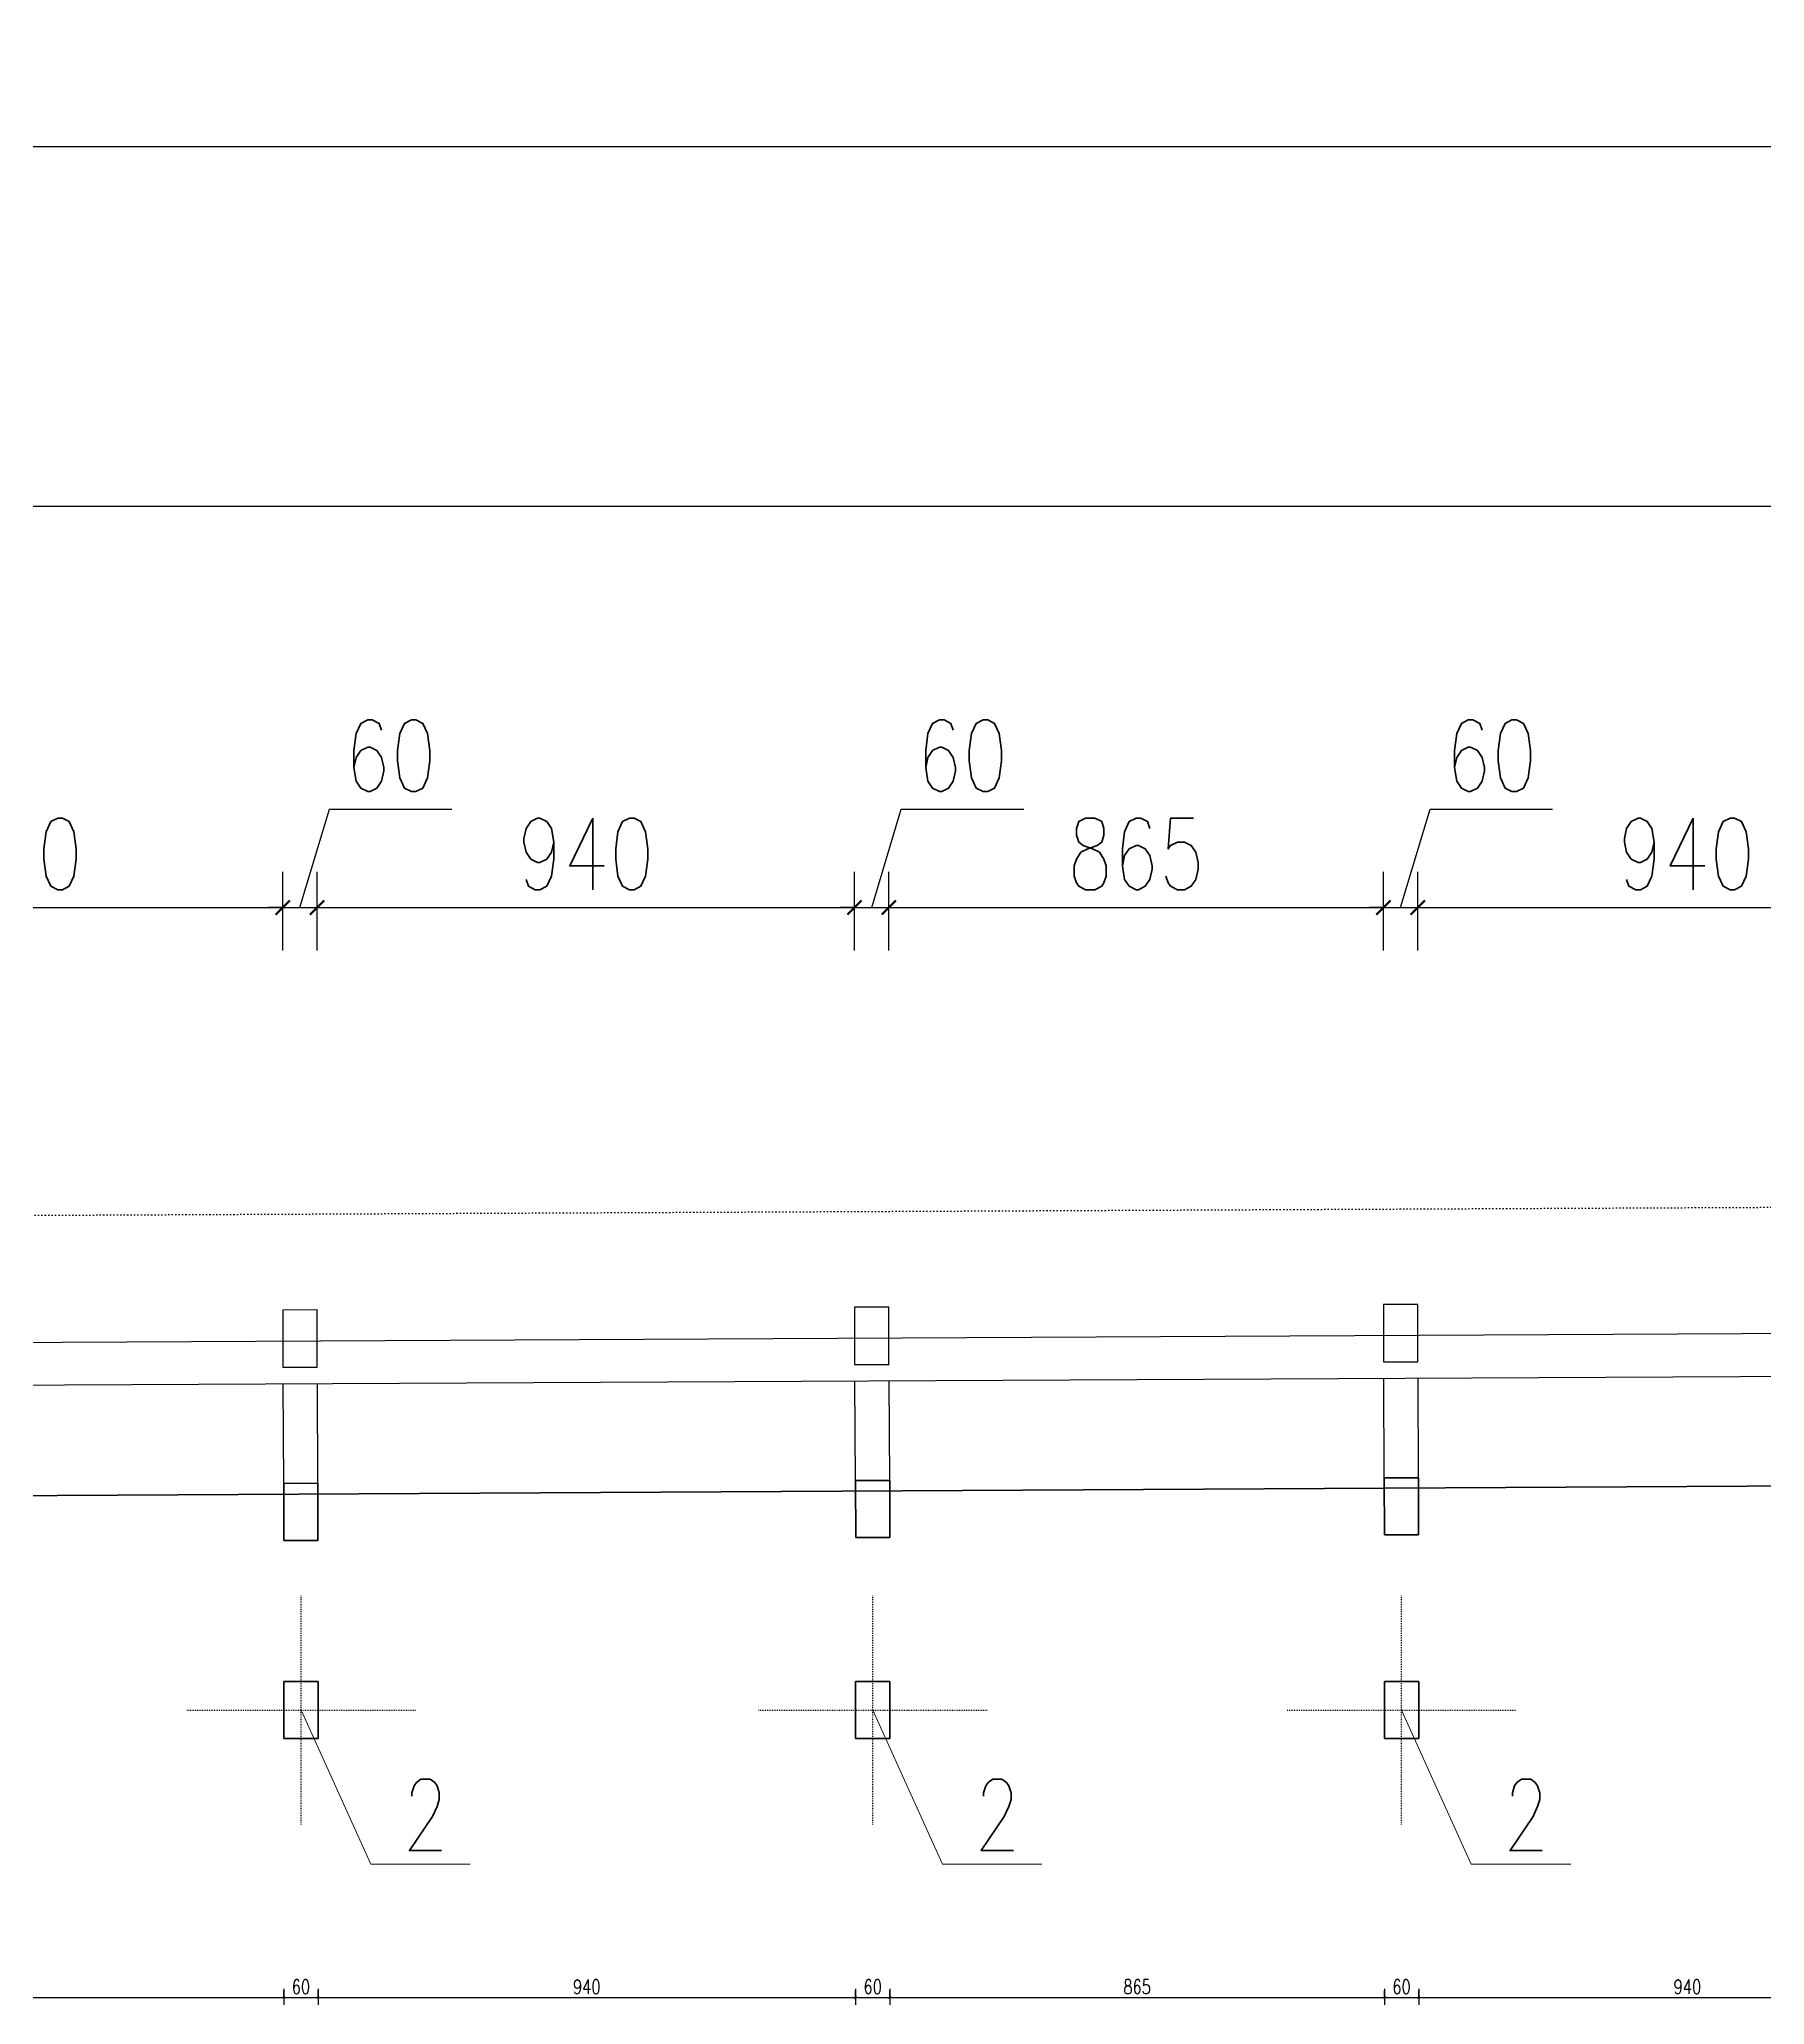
# Model space of a CAD drawing. Header units: millimetres. Extents: x -324080 to 120693, y -32448 to 53734.
# Drawn here: x -187573 to -184555, y -614 to 2823 of the extents above; entities that cross this region are included whole.
import ezdxf

# ---------------------------------------------------------------- set-up
doc = ezdxf.new("R2010")
doc.units = ezdxf.units.MM
doc.linetypes.add('ACAD_ISO03W100', pattern=[30, 12, -18])
for name, color, linetype, lineweight in [('przekrój', 6, 'Continuous', 50), ('wymiary', 253, 'Continuous', 5), ('ściany', 5, 'Continuous', 50)]:
    doc.layers.add(name, color=color, linetype=linetype, lineweight=lineweight)
doc.layers.add('przerywana', color=7, linetype='ACAD_ISO03W100')
doc.styles.add('Opisowy', font='simplex.shx', dxfattribs={"width": 0.75, "height": 2.5})
doc.dimstyles.new('Opisowy', dxfattribs={"dimscale": 0, "dimtxt": 2.5, "dimasz": 0.5, "dimexe": 1.25, "dimexo": 0.625, "dimtad": 1, "dimdec": 1, "dimtxsty": 'Opisowy', "dimblk": 'ARCHTICK', "dimcen": 1, "dimadec": 0, "dimazin": 0, "dimtfac": 1, "dimtdec": 1, "dimtmove": 0, "dimatfit": 3, "dimfxl": 1.5, "dimfxlon": 1, "dimarcsym": 0})

# ---------------------------------------------------------------- blocks, each defined once
blk = doc.blocks.new('_ArchTick')
at = {"color": 0, "linetype": 'ByBlock', "const_width": 0.15}
blk.add_lwpolyline([(-0.5, -0.5), (0.5, 0.5)], dxfattribs=at)
blk = doc.blocks.new('*D1017')
at = {"layer": 'Defpoints', "color": 0}
for p in [(-188085.4, -601.6), (-187145.4, -601.6), (-187145.4, -601.6)]:
    blk.add_point(p, dxfattribs=at)
at = {"layer": 'wymiary', "color": 0, "lineweight": -2}
for p, q in [((-188085.4, -601.6), (-188085.4, -589.1)), ((-188085.4, -601.6), (-187145.4, -601.6)), ((-187145.4, -601.6), (-187145.4, -589.1))]:
    blk.add_line(p, q, dxfattribs=at)
at = {"layer": 'wymiary', "color": 0, "lineweight": -2, "xscale": 5, "yscale": 5, "zscale": 5, "rotation": 180}
blk.add_blockref('_ArchTick', (-188085.4, -601.6), dxfattribs=at)
at = {"layer": 'wymiary', "color": 0, "lineweight": -2, "xscale": 5, "yscale": 5, "zscale": 5}
blk.add_blockref('_ArchTick', (-187145.4, -601.6), dxfattribs=at)
at = {"layer": 'wymiary', "color": 0, "lineweight": 5, "insert": (-187615.4, -582.8), "char_height": 25, "attachment_point": 5, "style": 'Opisowy'}
blk.add_mtext('940', dxfattribs=at)
blk = doc.blocks.new('*D1018')
at = {"layer": 'Defpoints', "color": 0}
for p in [(-187085.4, -601.6), (-186145.4, -601.6), (-186145.4, -601.6)]:
    blk.add_point(p, dxfattribs=at)
at = {"layer": 'wymiary', "color": 0, "lineweight": -2}
for p, q in [((-187085.4, -601.6), (-187085.4, -589.1)), ((-187085.4, -601.6), (-186145.4, -601.6)), ((-186145.4, -601.6), (-186145.4, -589.1))]:
    blk.add_line(p, q, dxfattribs=at)
at = {"layer": 'wymiary', "color": 0, "lineweight": -2, "xscale": 5, "yscale": 5, "zscale": 5, "rotation": 180}
blk.add_blockref('_ArchTick', (-187085.4, -601.6), dxfattribs=at)
at = {"layer": 'wymiary', "color": 0, "lineweight": -2, "xscale": 5, "yscale": 5, "zscale": 5}
blk.add_blockref('_ArchTick', (-186145.4, -601.6), dxfattribs=at)
at = {"layer": 'wymiary', "color": 0, "lineweight": 5, "insert": (-186615.4, -582.8), "char_height": 25, "attachment_point": 5, "style": 'Opisowy'}
blk.add_mtext('940', dxfattribs=at)
blk = doc.blocks.new('*D1019')
at = {"layer": 'Defpoints', "color": 0}
for p in [(-186085.4, -601.6), (-185220.4, -601.6), (-185220.4, -601.6)]:
    blk.add_point(p, dxfattribs=at)
at = {"layer": 'wymiary', "color": 0, "lineweight": -2}
for p, q in [((-186085.4, -601.6), (-186085.4, -589.1)), ((-186085.4, -601.6), (-185220.4, -601.6)), ((-185220.4, -601.6), (-185220.4, -589.1))]:
    blk.add_line(p, q, dxfattribs=at)
at = {"layer": 'wymiary', "color": 0, "lineweight": -2, "xscale": 5, "yscale": 5, "zscale": 5, "rotation": 180}
blk.add_blockref('_ArchTick', (-186085.4, -601.6), dxfattribs=at)
at = {"layer": 'wymiary', "color": 0, "lineweight": -2, "xscale": 5, "yscale": 5, "zscale": 5}
blk.add_blockref('_ArchTick', (-185220.4, -601.6), dxfattribs=at)
at = {"layer": 'wymiary', "color": 0, "lineweight": 5, "insert": (-185652.9, -582.8), "char_height": 25, "attachment_point": 5, "style": 'Opisowy'}
blk.add_mtext('865', dxfattribs=at)
blk = doc.blocks.new('*D1020')
at = {"layer": 'Defpoints', "color": 0}
for p in [(-185160.4, -601.6), (-184220.4, -601.6), (-184220.4, -601.6)]:
    blk.add_point(p, dxfattribs=at)
at = {"layer": 'wymiary', "color": 0, "lineweight": -2}
for p, q in [((-185160.4, -601.6), (-185160.4, -589.1)), ((-185160.4, -601.6), (-184220.4, -601.6)), ((-184220.4, -601.6), (-184220.4, -589.1))]:
    blk.add_line(p, q, dxfattribs=at)
at = {"layer": 'wymiary', "color": 0, "lineweight": -2, "xscale": 5, "yscale": 5, "zscale": 5, "rotation": 180}
blk.add_blockref('_ArchTick', (-185160.4, -601.6), dxfattribs=at)
at = {"layer": 'wymiary', "color": 0, "lineweight": -2, "xscale": 5, "yscale": 5, "zscale": 5}
blk.add_blockref('_ArchTick', (-184220.4, -601.6), dxfattribs=at)
at = {"layer": 'wymiary', "color": 0, "lineweight": 5, "insert": (-184690.4, -582.8), "char_height": 25, "attachment_point": 5, "style": 'Opisowy'}
blk.add_mtext('940', dxfattribs=at)
blk = doc.blocks.new('*D1168')
at = {"layer": 'Defpoints', "color": 0}
for p in [(-187145.4, -348.7), (-187085.4, -348.7), (-187085.4, -601.6)]:
    blk.add_point(p, dxfattribs=at)
at = {"layer": 'wymiary', "color": 0, "lineweight": -2}
for p, q in [((-187145.4, -586.6), (-187145.4, -614.1)), ((-187145.4, -601.6), (-187085.4, -601.6)), ((-187085.4, -586.6), (-187085.4, -614.1))]:
    blk.add_line(p, q, dxfattribs=at)
at = {"layer": 'wymiary', "color": 0, "lineweight": -2, "xscale": 5, "yscale": 5, "zscale": 5, "rotation": 180}
blk.add_blockref('_ArchTick', (-187145.4, -601.6), dxfattribs=at)
at = {"layer": 'wymiary', "color": 0, "lineweight": -2, "xscale": 5, "yscale": 5, "zscale": 5}
blk.add_blockref('_ArchTick', (-187085.4, -601.6), dxfattribs=at)
at = {"layer": 'wymiary', "color": 0, "insert": (-187115.4, -582.8), "char_height": 25, "attachment_point": 5, "style": 'Opisowy'}
blk.add_mtext('60', dxfattribs=at)
blk = doc.blocks.new('*D1169')
at = {"layer": 'Defpoints', "color": 0}
for p in [(-186145.4, -348.7), (-186085.4, -348.7), (-186085.4, -601.6)]:
    blk.add_point(p, dxfattribs=at)
at = {"layer": 'wymiary', "color": 0, "lineweight": -2}
for p, q in [((-186145.4, -586.6), (-186145.4, -614.1)), ((-186145.4, -601.6), (-186085.4, -601.6)), ((-186085.4, -586.6), (-186085.4, -614.1))]:
    blk.add_line(p, q, dxfattribs=at)
at = {"layer": 'wymiary', "color": 0, "lineweight": -2, "xscale": 5, "yscale": 5, "zscale": 5, "rotation": 180}
blk.add_blockref('_ArchTick', (-186145.4, -601.6), dxfattribs=at)
at = {"layer": 'wymiary', "color": 0, "lineweight": -2, "xscale": 5, "yscale": 5, "zscale": 5}
blk.add_blockref('_ArchTick', (-186085.4, -601.6), dxfattribs=at)
at = {"layer": 'wymiary', "color": 0, "insert": (-186115.4, -582.8), "char_height": 25, "attachment_point": 5, "style": 'Opisowy'}
blk.add_mtext('60', dxfattribs=at)
blk = doc.blocks.new('*D1170')
at = {"layer": 'Defpoints', "color": 0}
for p in [(-185220.4, -348.7), (-185160.4, -348.7), (-185160.4, -601.6)]:
    blk.add_point(p, dxfattribs=at)
at = {"layer": 'wymiary', "color": 0, "lineweight": -2}
for p, q in [((-185220.4, -586.6), (-185220.4, -614.1)), ((-185220.4, -601.6), (-185160.4, -601.6)), ((-185160.4, -586.6), (-185160.4, -614.1))]:
    blk.add_line(p, q, dxfattribs=at)
at = {"layer": 'wymiary', "color": 0, "lineweight": -2, "xscale": 5, "yscale": 5, "zscale": 5, "rotation": 180}
blk.add_blockref('_ArchTick', (-185220.4, -601.6), dxfattribs=at)
at = {"layer": 'wymiary', "color": 0, "lineweight": -2, "xscale": 5, "yscale": 5, "zscale": 5}
blk.add_blockref('_ArchTick', (-185160.4, -601.6), dxfattribs=at)
at = {"layer": 'wymiary', "color": 0, "insert": (-185190.4, -582.8), "char_height": 25, "attachment_point": 5, "style": 'Opisowy'}
blk.add_mtext('60', dxfattribs=at)
blk = doc.blocks.new('*D1711')
at = {"layer": 'Defpoints', "color": 0, "transparency": 16777216}
for p in [(-187147.1, 1304.9), (-188087.1, 596.1), (-187147.1, 600.9)]:
    blk.add_point(p, dxfattribs=at)
at = {"layer": 'wymiary', "color": 0, "lineweight": -2, "transparency": 16777216}
for p, q in [((-188087.1, 1229.9), (-188087.1, 1367.4)), ((-187147.1, 1229.9), (-187147.1, 1367.4)), ((-188087.1, 1304.9), (-187147.1, 1304.9))]:
    blk.add_line(p, q, dxfattribs=at)
at = {"layer": 'wymiary', "color": 0, "lineweight": -2, "transparency": 16777216, "xscale": 25, "yscale": 25, "zscale": 25, "rotation": 180}
blk.add_blockref('_ArchTick', (-188087.1, 1304.9), dxfattribs=at)
at = {"layer": 'wymiary', "color": 0, "lineweight": -2, "transparency": 16777216, "xscale": 25, "yscale": 25, "zscale": 25}
blk.add_blockref('_ArchTick', (-187147.1, 1304.9), dxfattribs=at)
at = {"layer": 'wymiary', "color": 0, "transparency": 16777216, "insert": (-187617.1, 1398.6), "char_height": 125, "attachment_point": 5, "style": 'Opisowy'}
blk.add_mtext('940', dxfattribs=at)
blk = doc.blocks.new('*D1712')
at = {"layer": 'Defpoints', "color": 0, "transparency": 16777216}
for p in [(-187087.1, 1304.9), (-187147.1, 600.9), (-187087.1, 601.1)]:
    blk.add_point(p, dxfattribs=at)
at = {"layer": 'wymiary', "color": 0, "lineweight": -2, "transparency": 16777216}
for p, q in [((-187117.1, 1304.9), (-187065.5, 1476.7)), ((-187065.5, 1476.7), (-186851.2, 1476.7)), ((-187147.1, 1229.9), (-187147.1, 1367.4)), ((-187087.1, 1229.9), (-187087.1, 1367.4)), ((-187147.1, 1304.9), (-187172.1, 1304.9)), ((-187147.1, 1304.9), (-187087.1, 1304.9)), ((-187147.1, 1304.9), (-187087.1, 1304.9)), ((-187087.1, 1304.9), (-187062.1, 1304.9))]:
    blk.add_line(p, q, dxfattribs=at)
at = {"layer": 'wymiary', "color": 0, "lineweight": -2, "transparency": 16777216, "xscale": 25, "yscale": 25, "zscale": 25}
blk.add_blockref('_ArchTick', (-187147.1, 1304.9), dxfattribs=at)
at = {"layer": 'wymiary', "color": 0, "lineweight": -2, "transparency": 16777216, "xscale": 25, "yscale": 25, "zscale": 25, "rotation": 180}
blk.add_blockref('_ArchTick', (-187087.1, 1304.9), dxfattribs=at)
at = {"layer": 'wymiary', "color": 0, "transparency": 16777216, "insert": (-186958.4, 1570.5), "char_height": 125, "attachment_point": 5, "style": 'Opisowy'}
blk.add_mtext('60', dxfattribs=at)
blk = doc.blocks.new('*D1713')
at = {"layer": 'Defpoints', "color": 0, "transparency": 16777216}
for p in [(-186147.1, 1304.9), (-187087.1, 601.1), (-186147.1, 605.9)]:
    blk.add_point(p, dxfattribs=at)
at = {"layer": 'wymiary', "color": 0, "lineweight": -2, "transparency": 16777216}
for p, q in [((-187087.1, 1229.9), (-187087.1, 1367.4)), ((-186147.1, 1229.9), (-186147.1, 1367.4)), ((-187087.1, 1304.9), (-186147.1, 1304.9))]:
    blk.add_line(p, q, dxfattribs=at)
at = {"layer": 'wymiary', "color": 0, "lineweight": -2, "transparency": 16777216, "xscale": 25, "yscale": 25, "zscale": 25, "rotation": 180}
blk.add_blockref('_ArchTick', (-187087.1, 1304.9), dxfattribs=at)
at = {"layer": 'wymiary', "color": 0, "lineweight": -2, "transparency": 16777216, "xscale": 25, "yscale": 25, "zscale": 25}
blk.add_blockref('_ArchTick', (-186147.1, 1304.9), dxfattribs=at)
at = {"layer": 'wymiary', "color": 0, "transparency": 16777216, "insert": (-186617.1, 1398.6), "char_height": 125, "attachment_point": 5, "style": 'Opisowy'}
blk.add_mtext('940', dxfattribs=at)
blk = doc.blocks.new('*D1714')
at = {"layer": 'Defpoints', "color": 0, "transparency": 16777216}
for p in [(-186087.1, 1304.9), (-186147.1, 605.9), (-186087.1, 606.2)]:
    blk.add_point(p, dxfattribs=at)
at = {"layer": 'wymiary', "color": 0, "lineweight": -2, "transparency": 16777216}
for p, q in [((-186117.1, 1304.9), (-186065.6, 1476.7)), ((-186065.6, 1476.7), (-185851.3, 1476.7)), ((-186147.1, 1229.9), (-186147.1, 1367.4)), ((-186087.1, 1229.9), (-186087.1, 1367.4)), ((-186147.1, 1304.9), (-186172.1, 1304.9)), ((-186147.1, 1304.9), (-186087.1, 1304.9)), ((-186147.1, 1304.9), (-186087.1, 1304.9)), ((-186087.1, 1304.9), (-186062.1, 1304.9))]:
    blk.add_line(p, q, dxfattribs=at)
at = {"layer": 'wymiary', "color": 0, "lineweight": -2, "transparency": 16777216, "xscale": 25, "yscale": 25, "zscale": 25}
blk.add_blockref('_ArchTick', (-186147.1, 1304.9), dxfattribs=at)
at = {"layer": 'wymiary', "color": 0, "lineweight": -2, "transparency": 16777216, "xscale": 25, "yscale": 25, "zscale": 25, "rotation": 180}
blk.add_blockref('_ArchTick', (-186087.1, 1304.9), dxfattribs=at)
at = {"layer": 'wymiary', "color": 0, "transparency": 16777216, "insert": (-185958.4, 1570.5), "char_height": 125, "attachment_point": 5, "style": 'Opisowy'}
blk.add_mtext('60', dxfattribs=at)
blk = doc.blocks.new('*D1715')
at = {"layer": 'Defpoints', "color": 0, "transparency": 16777216}
for p in [(-185222.2, 1304.9), (-186087.1, 606.2), (-185222.2, 610.6)]:
    blk.add_point(p, dxfattribs=at)
at = {"layer": 'wymiary', "color": 0, "lineweight": -2, "transparency": 16777216}
for p, q in [((-186087.1, 1229.9), (-186087.1, 1367.4)), ((-185222.2, 1229.9), (-185222.2, 1367.4)), ((-186087.1, 1304.9), (-185222.2, 1304.9))]:
    blk.add_line(p, q, dxfattribs=at)
at = {"layer": 'wymiary', "color": 0, "lineweight": -2, "transparency": 16777216, "xscale": 25, "yscale": 25, "zscale": 25, "rotation": 180}
blk.add_blockref('_ArchTick', (-186087.1, 1304.9), dxfattribs=at)
at = {"layer": 'wymiary', "color": 0, "lineweight": -2, "transparency": 16777216, "xscale": 25, "yscale": 25, "zscale": 25}
blk.add_blockref('_ArchTick', (-185222.2, 1304.9), dxfattribs=at)
at = {"layer": 'wymiary', "color": 0, "transparency": 16777216, "insert": (-185654.6, 1398.6), "char_height": 125, "attachment_point": 5, "style": 'Opisowy'}
blk.add_mtext('865', dxfattribs=at)
blk = doc.blocks.new('*D1716')
at = {"layer": 'Defpoints', "color": 0, "transparency": 16777216}
for p in [(-185162.1, 1304.9), (-185222.2, 610.6), (-185162.1, 610.8)]:
    blk.add_point(p, dxfattribs=at)
at = {"layer": 'wymiary', "color": 0, "lineweight": -2, "transparency": 16777216}
for p, q in [((-185192.1, 1304.9), (-185140.6, 1476.7)), ((-185140.6, 1476.7), (-184926.3, 1476.7)), ((-185222.2, 1229.9), (-185222.2, 1367.4)), ((-185162.1, 1229.9), (-185162.1, 1367.4)), ((-185222.2, 1304.9), (-185247.2, 1304.9)), ((-185222.2, 1304.9), (-185162.1, 1304.9)), ((-185222.2, 1304.9), (-185162.1, 1304.9)), ((-185162.1, 1304.9), (-185137.1, 1304.9))]:
    blk.add_line(p, q, dxfattribs=at)
at = {"layer": 'wymiary', "color": 0, "lineweight": -2, "transparency": 16777216, "xscale": 25, "yscale": 25, "zscale": 25}
blk.add_blockref('_ArchTick', (-185222.2, 1304.9), dxfattribs=at)
at = {"layer": 'wymiary', "color": 0, "lineweight": -2, "transparency": 16777216, "xscale": 25, "yscale": 25, "zscale": 25, "rotation": 180}
blk.add_blockref('_ArchTick', (-185162.1, 1304.9), dxfattribs=at)
at = {"layer": 'wymiary', "color": 0, "transparency": 16777216, "insert": (-185033.4, 1570.5), "char_height": 125, "attachment_point": 5, "style": 'Opisowy'}
blk.add_mtext('60', dxfattribs=at)
blk = doc.blocks.new('*D1717')
at = {"layer": 'Defpoints', "color": 0, "transparency": 16777216}
for p in [(-184222.2, 1304.9), (-185162.1, 610.8), (-184222.2, 615.6)]:
    blk.add_point(p, dxfattribs=at)
at = {"layer": 'wymiary', "color": 0, "lineweight": -2, "transparency": 16777216}
for p, q in [((-185162.1, 1229.9), (-185162.1, 1367.4)), ((-184222.2, 1229.9), (-184222.2, 1367.4)), ((-185162.1, 1304.9), (-184222.2, 1304.9))]:
    blk.add_line(p, q, dxfattribs=at)
at = {"layer": 'wymiary', "color": 0, "lineweight": -2, "transparency": 16777216, "xscale": 25, "yscale": 25, "zscale": 25, "rotation": 180}
blk.add_blockref('_ArchTick', (-185162.1, 1304.9), dxfattribs=at)
at = {"layer": 'wymiary', "color": 0, "lineweight": -2, "transparency": 16777216, "xscale": 25, "yscale": 25, "zscale": 25}
blk.add_blockref('_ArchTick', (-184222.2, 1304.9), dxfattribs=at)
at = {"layer": 'wymiary', "color": 0, "transparency": 16777216, "insert": (-184692.2, 1398.6), "char_height": 125, "attachment_point": 5, "style": 'Opisowy'}
blk.add_mtext('940', dxfattribs=at)
blk = doc.blocks.new('*D1727')
at = {"layer": 'Defpoints', "color": 0, "transparency": 16777216}
for p in [(-183581.6, 2007), (-183581.6, 780.2), (-192956.1, 730.7)]:
    blk.add_point(p, dxfattribs=at)
at = {"layer": 'wymiary', "color": 0, "lineweight": -2, "transparency": 16777216}
for p, q in [((-192956.1, 1932), (-192956.1, 2069.5)), ((-183581.6, 1932), (-183581.6, 2069.5)), ((-192956.1, 2007), (-183581.6, 2007))]:
    blk.add_line(p, q, dxfattribs=at)
at = {"layer": 'wymiary', "color": 0, "lineweight": -2, "transparency": 16777216, "xscale": 25, "yscale": 25, "zscale": 25, "rotation": 180}
blk.add_blockref('_ArchTick', (-192956.1, 2007), dxfattribs=at)
at = {"layer": 'wymiary', "color": 0, "lineweight": -2, "transparency": 16777216, "xscale": 25, "yscale": 25, "zscale": 25}
blk.add_blockref('_ArchTick', (-183581.6, 2007), dxfattribs=at)
at = {"layer": 'wymiary', "color": 0, "transparency": 16777216, "insert": (-188268.8, 2112.7), "char_height": 125, "attachment_point": 5, "style": 'Opisowy'}
blk.add_mtext('9374,4', dxfattribs=at)
blk = doc.blocks.new('*D1731')
at = {"layer": 'Defpoints', "color": 0, "transparency": 16777216}
for p in [(-182947.3, 2635.8), (-182947.3, 1392.9), (-193584.2, 1343.9)]:
    blk.add_point(p, dxfattribs=at)
at = {"layer": 'wymiary', "color": 0, "lineweight": -2, "transparency": 16777216}
for p, q in [((-193584.2, 2560.8), (-193584.2, 2698.3)), ((-182947.3, 2560.8), (-182947.3, 2698.3)), ((-193584.2, 2635.8), (-182947.3, 2635.8))]:
    blk.add_line(p, q, dxfattribs=at)
at = {"layer": 'wymiary', "color": 0, "lineweight": -2, "transparency": 16777216, "xscale": 25, "yscale": 25, "zscale": 25, "rotation": 180}
blk.add_blockref('_ArchTick', (-193584.2, 2635.8), dxfattribs=at)
at = {"layer": 'wymiary', "color": 0, "lineweight": -2, "transparency": 16777216, "xscale": 25, "yscale": 25, "zscale": 25}
blk.add_blockref('_ArchTick', (-182947.3, 2635.8), dxfattribs=at)
at = {"layer": 'wymiary', "color": 0, "transparency": 16777216, "insert": (-188265.8, 2741.4), "char_height": 125, "attachment_point": 5, "style": 'Opisowy'}
blk.add_mtext('10636,9', dxfattribs=at)

msp = doc.modelspace()

# ---------------------------------------------------------------- linework, layer by layer
at = {"lineweight": 25}
for p, q in [((-183215.32, 565.98), (-193330.91, 515.03)), ((-183289.97, 490.64), (-193256.73, 440.43))]:
    msp.add_line(p, q, dxfattribs=at)
at = {"lineweight": 40}
for p, q in [((-187145.58, 297.68), (-187085.58, 297.99)), ((-187145.08, 197.99), (-187145.5, 297.68)), ((-187085.58, 297.99), (-187085.58, 197.99)), ((-186145.6, 302.72), (-186085.6, 303.02)), ((-186145.1, 203.02), (-186145.52, 302.72)), ((-186085.6, 303.02), (-186085.6, 203.02)), ((-185220.63, 307.38), (-185160.63, 307.68)), ((-185220.12, 207.68), (-185220.55, 307.38)), ((-185160.63, 307.68), (-185160.63, 207.68)), ((-185160.63, 207.68), (-185220.12, 207.68)), ((-187085.58, 197.99), (-187145.08, 197.99)), ((-186085.6, 203.02), (-186145.1, 203.02))]:
    msp.add_line(p, q, dxfattribs=at)
at = {"lineweight": 20}
for p, q in [((-186993.41, -368.45), (-187115.2, -98.69)), ((-185993.41, -368.45), (-186115.2, -98.69)), ((-185068.41, -368.45), (-185190.2, -98.69)), ((-186993.41, -368.45), (-186819.4, -368.45)), ((-185993.41, -368.45), (-185819.4, -368.45)), ((-185068.41, -368.45), (-184894.4, -368.45))]:
    msp.add_line(p, q, dxfattribs=at)
at = {"layer": 'przekrój', "lineweight": 30}
for p, q in [((-187087.09, 601.15), (-187147.1, 600.86)), ((-187147.1, 600.86), (-187147.1, 500.86)), ((-187087.09, 500.86), (-187087.09, 601.15)), ((-186087.11, 606.19), (-186147.13, 605.9)), ((-186147.13, 605.9), (-186147.13, 505.9)), ((-186087.11, 505.9), (-186087.11, 606.19)), ((-185162.14, 610.85), (-185222.15, 610.56)), ((-185222.15, 610.56), (-185222.15, 510.56)), ((-185162.14, 510.56), (-185162.14, 610.85)), ((-187147.1, 500.86), (-187086.73, 500.86)), ((-186147.13, 505.9), (-186086.75, 505.9)), ((-185222.15, 510.56), (-185161.77, 510.56))]:
    msp.add_line(p, q, dxfattribs=at)
at = {"layer": 'przerywana', "ltscale": 0.2}
msp.add_line((-182947.31, 787.41), (-193584.21, 738.38), dxfattribs=at)
at = {"layer": 'wymiary', "lineweight": 25}
for p, q in [((-187145.58, 297.68), (-187146.45, 471.21)), ((-187085.58, 297.99), (-187086.45, 471.52)), ((-186145.6, 302.72), (-186146.48, 476.25)), ((-186085.6, 303.02), (-186086.48, 476.55)), ((-185220.63, 307.38), (-185221.5, 480.91)), ((-185160.63, 307.68), (-185161.5, 481.21))]:
    msp.add_line(p, q, dxfattribs=at)
at = {"layer": 'wymiary', "linetype": 'ACAD_ISO03W100', "lineweight": 30, "ltscale": 0.1}
for p, q in [((-187115.2, -298.69), (-187115.2, 101.31)), ((-186115.2, -298.69), (-186115.2, 101.31)), ((-185190.2, -298.69), (-185190.2, 101.31)), ((-187315.2, -98.69), (-186915.2, -98.69)), ((-186315.2, -98.69), (-185915.2, -98.69)), ((-185390.2, -98.69), (-184990.2, -98.69))]:
    msp.add_line(p, q, dxfattribs=at)
at = {"layer": 'ściany', "lineweight": 40}
msp.add_line((-183492.01, 298.44), (-193061.8, 247.21), dxfattribs=at)
at = {"layer": 'ściany'}
for p, q in [((-187085.38, -48.69), (-187145.38, -48.69)), ((-187145.38, -48.69), (-187145.38, -148.69)), ((-187085.38, -148.69), (-187085.38, -48.69)), ((-186085.38, -48.69), (-186145.38, -48.69)), ((-186145.38, -48.69), (-186145.38, -148.69)), ((-186085.38, -148.69), (-186085.38, -48.69)), ((-185160.38, -48.69), (-185220.38, -48.69)), ((-185220.38, -48.69), (-185220.38, -148.69)), ((-185160.38, -148.69), (-185160.38, -48.69)), ((-187145.38, -148.69), (-187085.38, -148.69)), ((-186145.38, -148.69), (-186085.38, -148.69)), ((-185220.38, -148.69), (-185160.38, -148.69))]:
    msp.add_line(p, q, dxfattribs=at)

# ---------------------------------------------------------------- texts
at = {"lineweight": 20, "char_height": 25, "width": 180.804, "attachment_point": 1, "style": 'Opisowy'}
for insert in [(-186993.41, -219.6), (-185993.41, -219.6), (-185068.41, -219.6)]:
    msp.add_mtext('\\pi55.75211;{\\H5x;2}', dxfattribs=dict(at, insert=insert))

# ---------------------------------------------------------------- dimensions: what is measured, and where the dimension line sits
at = {"layer": 'wymiary'}
for base, p1, p2, picture, middle in [((-182947.31, 2635.76), (-193584.21, 1343.87), (-182947.31, 1392.89), '*D1731', (-188265.76, 2741.42)), ((-183581.63, 2007.05), (-192956.07, 730.66), (-183581.63, 780.24), '*D1727', (-188268.85, 2112.7)), ((-187087.09, 1304.87), (-187147.1, 600.86), (-187087.09, 601.15), '*D1712', (-187034.28, 1570.5)), ((-186087.11, 1304.87), (-186147.13, 605.9), (-186087.11, 606.19), '*D1714', (-186034.31, 1570.5)), ((-185162.14, 1304.87), (-185222.15, 610.56), (-185162.14, 610.85), '*D1716', (-185109.33, 1570.5)), ((-187147.1, 1304.87), (-188087.06, 596.11), (-187147.1, 600.86), '*D1711', (-187617.08, 1398.62)), ((-186147.13, 1304.87), (-187087.09, 601.15), (-186147.13, 605.9), '*D1713', (-186617.11, 1398.62)), ((-185222.15, 1304.87), (-186087.11, 606.19), (-185222.15, 610.56), '*D1715', (-185654.63, 1398.62)), ((-184222.18, 1304.87), (-185162.14, 610.85), (-184222.18, 615.59), '*D1717', (-184692.16, 1398.62)), ((-187085.38, -601.58), (-187145.38, -348.69), (-187085.38, -348.69), '*D1168', (-187115.38, -582.83)), ((-186085.38, -601.58), (-186145.38, -348.69), (-186085.38, -348.69), '*D1169', (-186115.38, -582.83)), ((-185160.38, -601.58), (-185220.38, -348.69), (-185160.38, -348.69), '*D1170', (-185190.38, -582.83))]:
    dim = msp.add_linear_dim(base=base, p1=p1, p2=p2, dimstyle='Opisowy', dxfattribs=at)
    dim.commit()
    dim.dimension.update_dxf_attribs({"geometry": picture, "text_midpoint": middle})
at = {"layer": 'wymiary', "lineweight": 5}
for base, p1, p2, picture, middle in [((-187145.38, -601.58), (-188085.38, -601.58), (-187145.38, -601.58), '*D1017', (-187615.38, -582.83)), ((-186145.38, -601.58), (-187085.38, -601.58), (-186145.38, -601.58), '*D1018', (-186615.38, -582.83)), ((-185220.38, -601.58), (-186085.38, -601.58), (-185220.38, -601.58), '*D1019', (-185652.88, -582.83)), ((-184220.38, -601.58), (-185160.38, -601.58), (-184220.38, -601.58), '*D1020', (-184690.38, -582.83))]:
    dim = msp.add_linear_dim(base=base, p1=p1, p2=p2, dimstyle='Opisowy', dxfattribs=at)
    dim.commit()
    dim.dimension.update_dxf_attribs({"geometry": picture, "text_midpoint": middle})

doc.saveas('drawing.dxf')
